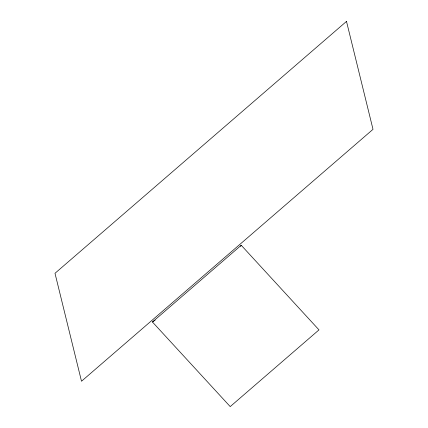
<?xml version="1.0" encoding="UTF-8"?>
<svg xmlns="http://www.w3.org/2000/svg" width="428" height="428" viewBox="0 0 428 428"><rect width="100%" height="100%" fill="white"/><g stroke="black" fill="none" stroke-linecap="round" stroke-linejoin="round"><path stroke-width="0.64" d="M240.531 246.362L241.226 245.265L318.994 329.881L230.211 406.6L152.443 321.99L241.226 245.265M152.443 321.99L155.182 320.123M346.498 21.4L54.993 273.299L81.502 381.241L373.007 129.336L346.498 21.4"/></g></svg>
